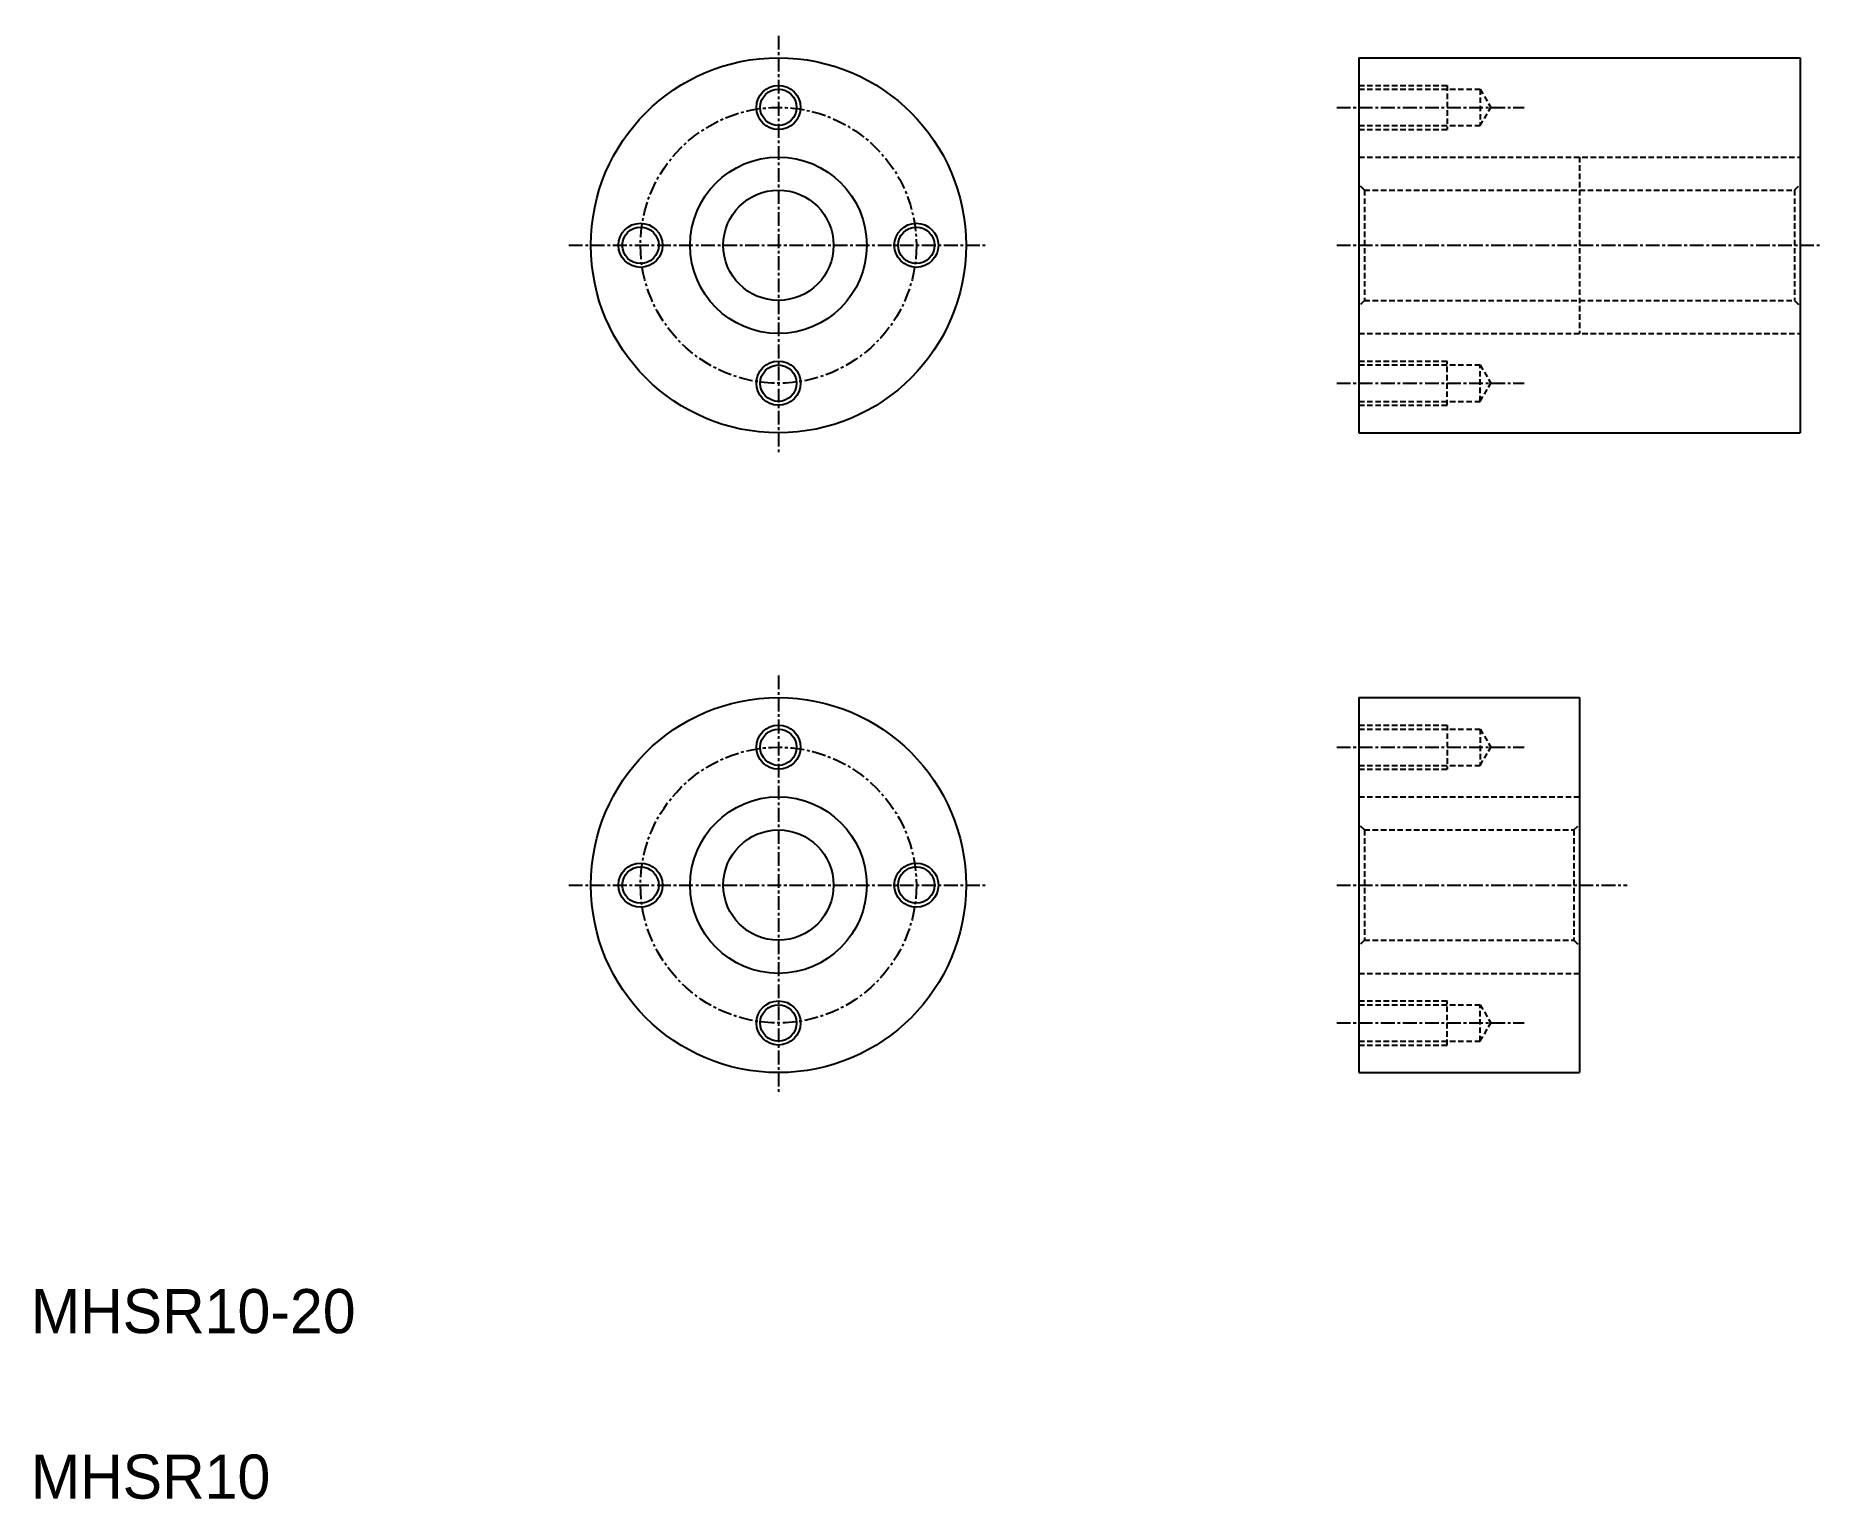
# Model space of a CAD drawing. Extents: x 10 to 172, y 10 to 143.
import ezdxf

# ---------------------------------------------------------------- set-up
doc = ezdxf.new("R2010")
doc.units = 0
doc.linetypes.add('CENTER', pattern=[2, 1.25, -0.25, 0.25, -0.25])
doc.linetypes.add('DASHED', pattern=[0.75, 0.5, -0.25])
doc.layers.get('0').update_dxf_attribs({"linetype": 'CONTINUOUS'})
doc.layers.add('CENTER', color=1, linetype='CENTER')

msp = doc.modelspace()

# ---------------------------------------------------------------- linework, layer by layer
at = {"color": 7, "linetype": 'CONTINUOUS'}
for p, q in [((130.35, 140.62), (170.35, 140.62)), ((130.35, 140.62), (130.35, 106.62)), ((140.35, 140.62), (140.35, 140.62)), ((150.35, 140.62), (150.35, 140.62)), ((170.35, 140.62), (170.35, 106.62)), ((130.35, 106.62), (170.35, 106.62)), ((130.35, 82.62), (150.35, 82.62)), ((130.35, 82.62), (130.35, 48.62)), ((150.35, 82.62), (150.35, 48.62)), ((130.35, 48.62), (150.35, 48.62))]:
    msp.add_line(p, q, dxfattribs=at)
at = {"color": 3, "linetype": 'DASHED'}
for p, q in [((130.35, 138.12), (138.35, 138.12)), ((130.35, 137.77), (141.35, 137.77)), ((138.35, 138.12), (138.35, 134.12)), ((141.35, 137.77), (142.31, 136.12)), ((141.35, 137.77), (141.35, 134.47)), ((141.35, 134.47), (142.31, 136.12)), ((130.35, 134.47), (141.35, 134.47)), ((130.35, 134.12), (138.35, 134.12)), ((130.35, 131.62), (170.35, 131.62)), ((150.35, 131.62), (150.35, 115.62)), ((130.85, 128.62), (130.35, 129.12)), ((130.85, 128.62), (169.85, 128.62)), ((130.85, 128.62), (130.85, 118.62)), ((169.85, 128.62), (170.35, 129.12)), ((169.85, 128.62), (169.85, 118.62)), ((130.85, 118.62), (130.35, 118.12)), ((130.85, 118.62), (169.85, 118.62)), ((169.85, 118.62), (170.35, 118.12)), ((130.35, 115.62), (170.35, 115.62)), ((130.35, 113.12), (138.35, 113.12)), ((130.35, 112.77), (141.35, 112.77)), ((138.35, 109.12), (138.35, 113.12)), ((141.35, 109.47), (141.35, 112.77)), ((141.35, 112.77), (142.31, 111.12)), ((141.35, 109.47), (142.31, 111.12)), ((130.35, 109.47), (141.35, 109.47)), ((130.35, 109.12), (138.35, 109.12)), ((130.35, 80.12), (138.35, 80.12)), ((130.35, 79.77), (141.35, 79.77)), ((138.35, 80.12), (138.35, 76.12)), ((141.35, 79.77), (141.35, 76.47)), ((141.35, 79.77), (142.31, 78.12)), ((141.35, 76.47), (142.31, 78.12)), ((130.35, 76.47), (141.35, 76.47)), ((130.35, 76.12), (138.35, 76.12)), ((130.35, 73.62), (150.35, 73.62)), ((130.85, 70.62), (130.35, 71.12)), ((130.85, 70.62), (149.85, 70.62)), ((130.85, 70.62), (130.85, 60.62)), ((149.85, 70.62), (150.35, 71.12)), ((149.85, 70.62), (149.85, 60.62)), ((130.85, 60.62), (130.35, 60.12)), ((130.85, 60.62), (149.85, 60.62)), ((149.85, 60.62), (150.35, 60.12)), ((130.35, 57.62), (150.35, 57.62)), ((130.35, 55.12), (138.35, 55.12)), ((138.35, 51.12), (138.35, 55.12)), ((130.35, 54.77), (141.35, 54.77)), ((141.35, 54.77), (142.31, 53.12)), ((141.35, 51.47), (141.35, 54.77)), ((141.35, 51.47), (142.31, 53.12)), ((130.35, 51.47), (141.35, 51.47)), ((130.35, 51.12), (138.35, 51.12))]:
    msp.add_line(p, q, dxfattribs=at)
at = {"color": 7, "linetype": 'CONTINUOUS'}
for centre, radius in [((77.75, 123.62), 17), ((77.75, 136.12), 1.65), ((77.75, 123.62), 8), ((77.75, 123.62), 5), ((65.25, 123.62), 1.65), ((90.25, 123.62), 1.65), ((77.75, 111.12), 1.65), ((77.75, 65.62), 17), ((77.75, 78.12), 1.65), ((77.75, 65.62), 8), ((77.75, 65.62), 5), ((65.25, 65.62), 1.65), ((90.25, 65.62), 1.65), ((77.75, 53.12), 1.65)]:
    msp.add_circle(centre, radius, dxfattribs=at)
at = {"color": 3}
for centre in [(77.75, 136.12), (65.25, 123.62), (90.25, 123.62), (77.75, 111.12), (77.75, 78.12), (65.25, 65.62), (90.25, 65.62), (77.75, 53.12)]:
    msp.add_circle(centre, 2, dxfattribs=at)
at = {"layer": 'CENTER', "color": 1, "linetype": 'CENTER'}
for p, q in [((77.75, 142.62), (77.75, 104.62)), ((128.35, 136.12), (145.35, 136.12)), ((58.75, 123.62), (96.75, 123.62)), ((128.35, 123.62), (172.35, 123.62)), ((128.35, 111.12), (145.35, 111.12)), ((77.75, 84.62), (77.75, 46.62)), ((128.35, 78.12), (145.35, 78.12)), ((58.75, 65.62), (96.75, 65.62)), ((128.35, 65.62), (154.68, 65.62)), ((128.35, 53.12), (145.35, 53.12))]:
    msp.add_line(p, q, dxfattribs=at)
for centre in [(77.75, 123.62), (77.75, 65.62)]:
    msp.add_circle(centre, 12.5, dxfattribs=at)

# ---------------------------------------------------------------- texts
at = {"color": 7, "linetype": 'CONTINUOUS'}
for s, p in [('MHSR10-20', (10, 25)), ('MHSR10', (10, 10))]:
    msp.add_text(s, height=4, dxfattribs=at).set_placement(p)

doc.saveas('drawing.dxf')
